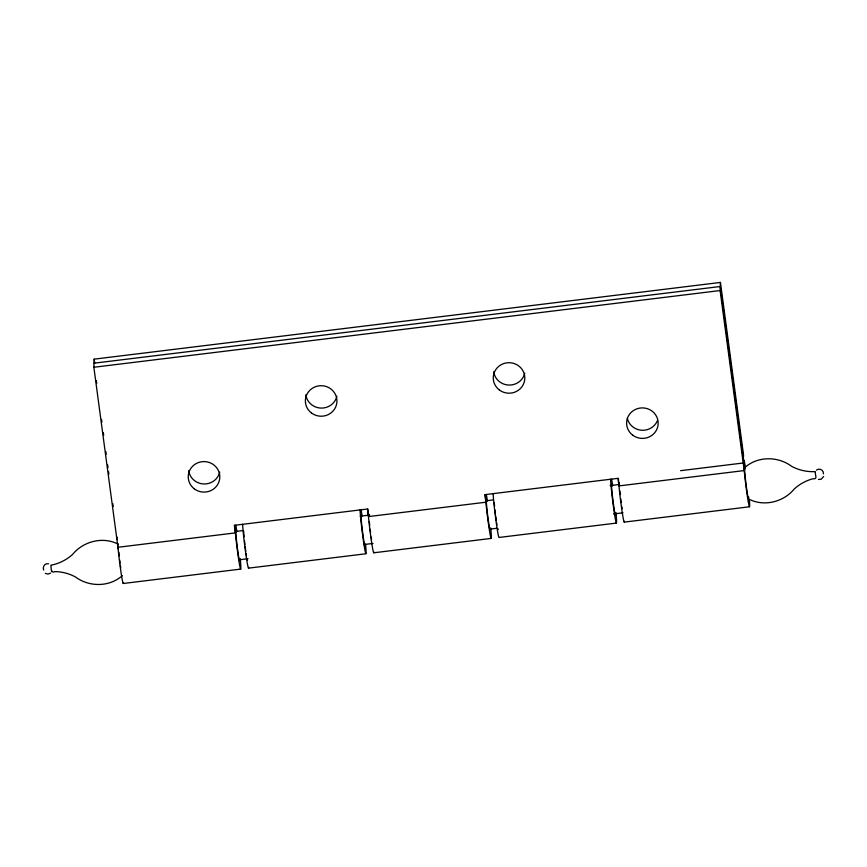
<?xml version="1.0" encoding="UTF-8"?>
<svg xmlns="http://www.w3.org/2000/svg" width="867" height="867" viewBox="0 0 867 867"><rect width="100%" height="100%" fill="white"/><g stroke="black" fill="none" stroke-linecap="round" stroke-linejoin="round"><path stroke-width="1.3" d="M118.183 548.898L93.864 367.261L94.189 359.144L720.434 282.436L743.528 454.893L743.366 458.946M117.966 547.272L235.39 532.891L234.372 525.326L367.456 509.027L368.464 516.591L485.888 502.21L484.881 494.645L617.954 478.346L618.973 485.91L744.222 470.575L720.109 290.553L720.434 282.436M118.454 544.313C103.162 536.185 83.373 541.171 72.611 554.414C66.553 559.909 58.978 563.691 50.936 565.219C50.882 566.292 51.088 567.365 51.186 568.438C51.077 571.093 51.922 572.946 55.217 571.591C62.229 571.765 69.176 573.596 75.364 576.913C88.998 587.176 109.405 587.219 122.29 575.655M51.717 571.656L51.706 570.714M744.634 469.762L744.72 467.671C757.52 455.977 778.013 456.107 791.636 466.338C798.843 470.217 807.112 472.06 815.283 471.605C815.229 472.678 815.446 473.75 815.533 474.823C816.226 477.37 816.432 479.31 812.65 478.812C805.887 480.676 799.591 484.144 794.389 488.847C783.627 502.091 763.838 507.065 748.546 498.948M823.628 476.503L821.201 479.213L818.437 479.473M50.557 573.109L47.967 574.095L45.29 573.336M816.443 470.142C819.25 467.671 823.997 470.174 823.422 473.881M94.026 363.197L720.271 286.5L743.583 460.572L744.309 471.518A23.68 1.019 83 0 0 748.286 501.928A23.68 1.019 83 0 0 749.381 499.901M93.864 367.261L720.109 290.553M680.584 470.673L743.203 463M236.528 531.363L243.248 530.539M360.173 516.223L369.58 515.063M486.495 500.747L493.215 499.923M610.13 485.607L619.537 484.447M238.653 559.887L248.06 558.727M363.641 544.574L373.048 543.425M489.963 529.108L496.683 528.285M613.598 513.958L623.005 512.809M123.244 583.491L240.668 569.099M248.493 568.145L365.917 553.764M373.753 552.799L491.166 538.418M616.426 523.083L499.002 537.464A23.68 1.019 83 0 1 495.881 520.037A23.68 1.019 83 0 1 493.128 493.605M624.251 522.118L749.5 506.783M48.563 563.778C44.878 562.856 42.31 566.823 43.664 570.053M360.965 509.438L361.073 509.904A23.68 1.019 83 0 1 362.113 515.952M94.189 359.144L94.72 363.154M96.345 380.58L96.714 383.29M101.558 419.444L101.916 422.121M103.336 432.72L103.693 435.386M105.861 451.577L106.218 454.254M107.627 464.799L108.007 467.649M108.527 471.485L108.884 474.162M112.818 503.564L113.209 506.48M368.117 512.679L368.551 517.545A23.68 1.019 83 0 0 371.813 543.609A23.68 1.019 83 0 0 373.915 552.008M117.619 543.36L118.053 548.226A23.68 1.019 83 0 0 121.315 574.29A23.68 1.019 83 0 0 123.417 582.689M618.377 478.259L619.049 486.864A23.68 1.019 83 0 0 622.311 512.928A23.68 1.019 83 0 0 624.413 521.316M485.292 494.558L485.975 503.163A23.68 1.019 83 0 0 490.202 534.885A23.68 1.019 83 0 0 490.744 527.97M367.879 508.94L368.042 511.432M234.794 525.239L235.477 533.844A23.68 1.019 83 0 0 239.693 565.566A23.68 1.019 83 0 0 240.246 558.651M117.338 537.28L117.37 539.621M336.884 396.219A15.79 15.259 2.3 0 1 305.823 394.767M248.666 567.343A23.68 1.019 83 0 1 245.784 553.634A23.68 1.019 83 0 1 242.619 524.286M615.537 513.091A15.714 0.672 83 0 1 612.871 499.576A15.714 0.672 83 0 1 612.232 486.062M615.993 512.625A23.68 1.019 83 0 1 614.768 515.648A23.68 1.019 83 0 1 610.552 479.223M611.571 479.213A23.68 1.019 83 0 1 612.611 485.26M524.763 373.2A15.79 15.259 2.3 0 1 493.702 371.748M657.284 420.95A15.79 15.259 2.3 0 1 627.296 418.262M219.741 472.103A15.79 15.259 2.3 0 1 188.681 470.651M498.146 529.033A15.714 0.672 83 0 1 497.788 529.033M496.997 524.99A15.714 0.672 83 0 1 496.661 522.909M496.314 520.558A15.714 0.672 83 0 1 495.696 515.995M495.447 513.958A15.714 0.672 83 0 1 494.97 509.915M494.58 506.155A15.714 0.672 83 0 1 494.298 502.925M365.04 543.772A15.714 0.672 83 0 1 362.623 532.295A15.714 0.672 83 0 1 361.376 515.182M365.603 544.563A23.68 1.019 83 0 1 364.173 545.755A23.68 1.019 83 0 1 360.043 509.904M247.529 560.245A15.714 0.672 83 0 1 247.29 559.714M246.488 555.671A15.714 0.672 83 0 1 246.163 553.59M245.816 551.239A15.714 0.672 83 0 1 245.198 546.676M244.949 544.639A15.714 0.672 83 0 1 244.472 540.596M244.082 536.836A15.714 0.672 83 0 1 243.638 531.124M748.622 496.791A15.714 0.672 83 0 1 746.205 485.314A15.714 0.672 83 0 1 744.959 468.202M486.322 494.558A23.68 1.019 83 0 1 487.362 500.606M371.585 539.328A15.714 0.672 83 0 1 371.239 537.096M370.577 532.349A15.714 0.672 83 0 1 370.198 529.303M369.721 525.261A15.714 0.672 83 0 1 369.331 521.5M368.887 515.789A15.714 0.672 83 0 1 368.854 514.229M490.288 528.426A15.714 0.672 83 0 1 487.622 514.911A15.714 0.672 83 0 1 486.983 501.408M622.083 508.647A15.714 0.672 83 0 1 621.737 506.415M621.216 502.654A15.714 0.672 83 0 1 620.696 498.612M620.23 494.58A15.714 0.672 83 0 1 619.829 490.82M619.385 485.108A15.714 0.672 83 0 1 619.471 483.017M743.583 460.572A23.68 1.019 83 0 1 745.317 466.652M120.741 567.82A15.79 0.672 83 0 1 120.383 565.338M120.079 563.041A15.79 0.672 83 0 1 119.689 559.984M119.223 555.92A15.79 0.672 83 0 1 118.822 552.149M239.791 559.107A15.714 0.672 83 0 1 237.114 545.603A15.714 0.672 83 0 1 236.485 532.089M235.824 525.239A23.68 1.019 83 0 1 236.854 531.287M311.513 413.017A15.79 15.259 2.3 0 0 336.808 403.025A15.79 15.259 2.3 0 0 315.144 386.834A15.79 15.259 2.3 0 0 311.513 413.017M499.392 390.009A15.79 15.259 2.3 0 0 524.676 380.017A15.79 15.259 2.3 0 0 503.023 363.826A15.79 15.259 2.3 0 0 499.392 390.009M194.371 488.901A15.79 15.259 2.3 0 0 219.665 478.909A15.79 15.259 2.3 0 0 198.001 462.718A15.79 15.259 2.3 0 0 194.371 488.901M632.747 435.212A15.79 15.259 2.3 0 0 658.042 425.22A15.79 15.259 2.3 0 0 636.378 409.029A15.79 15.259 2.3 0 0 632.747 435.212"/></g></svg>
